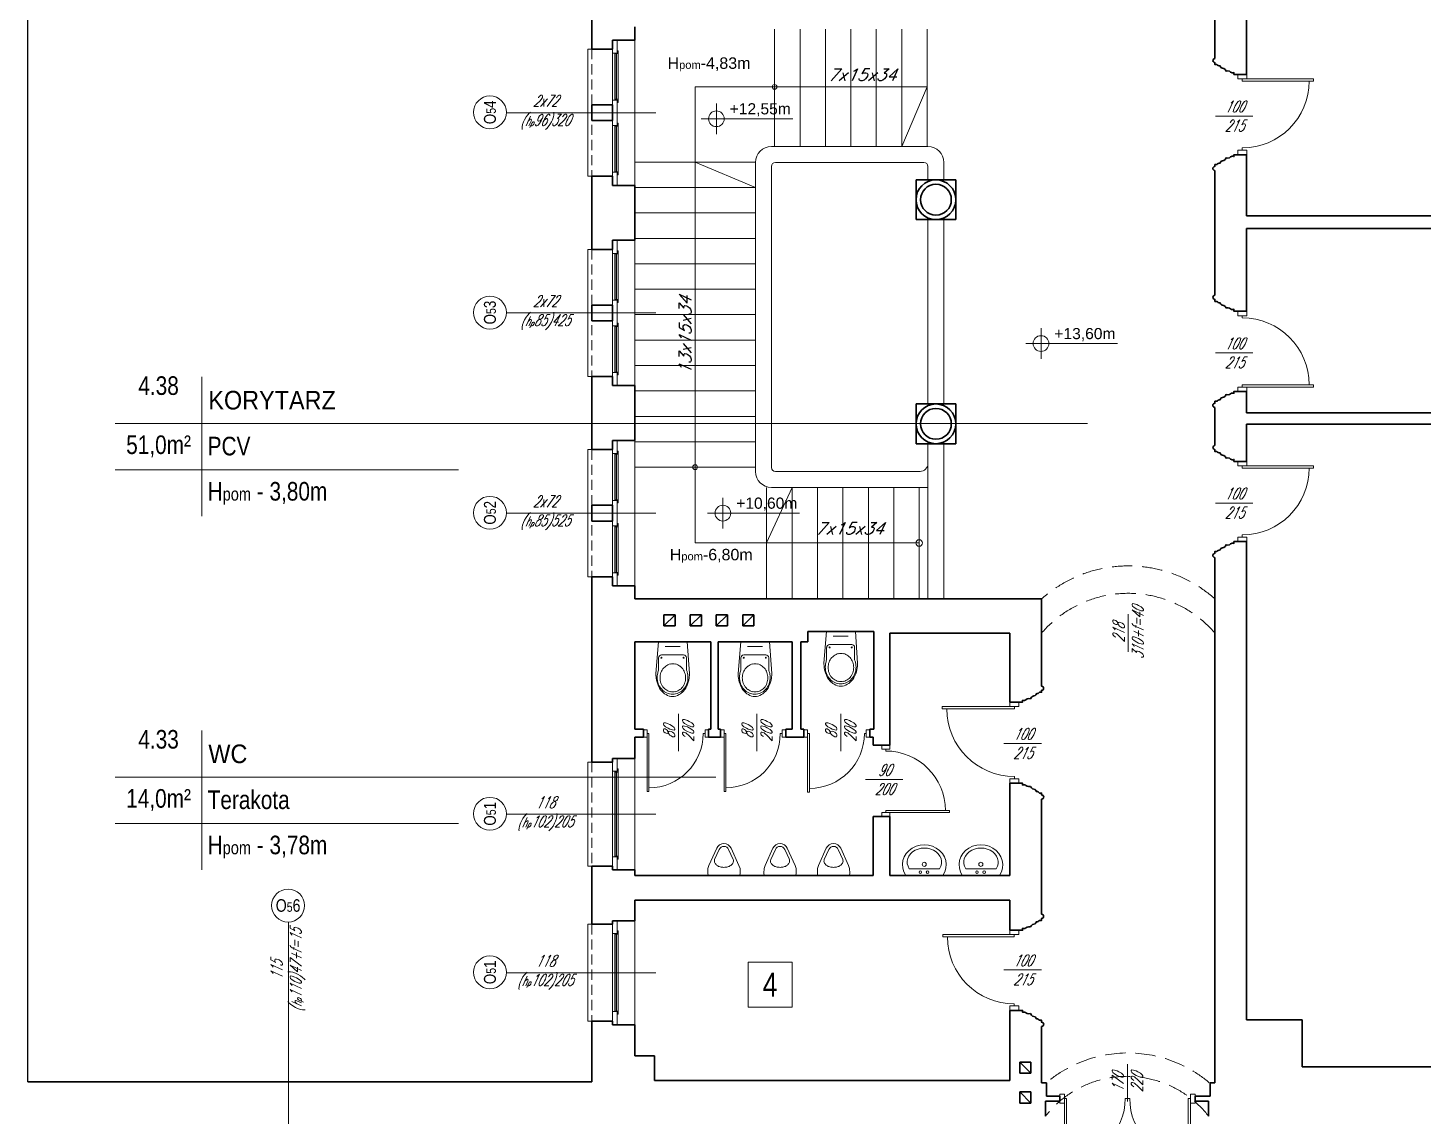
# Model space of a CAD drawing. Header units: millimetres. Extents: x -18485 to 40303, y -22087 to 35064.
# Drawn here: x 7669 to 9425, y -9871 to -8501 of the extents above; entities that cross this region are included whole.
import ezdxf
from ezdxf.enums import TextEntityAlignment as Align

# ---------------------------------------------------------------- set-up
doc = ezdxf.new("R2010")
doc.units = ezdxf.units.MM
doc.linetypes.add('DASHED', pattern=[19.05, 12.7, -6.35])
doc.layers.get('0').update_dxf_attribs({"lineweight": 25})
for name, color, linetype, lineweight in [('01_ściany', 2, 'Continuous', 25), ('03-01_okna', 5, 'Continuous', 15), ('03_drzwi', 1, 'Continuous', 0), ('04-1_widok', 251, 'Continuous', 5), ('04-2_nad', 251, 'DASHED', 5), ('05-03_opis', 10, 'Continuous', 5), ('07_wyposażenie', 253, 'Continuous', 5), ('31 piętro III - ściany', 2, 'Continuous', 35), ('inw03-02_schody', 6, 'Continuous', 5)]:
    doc.layers.add(name, color=color, linetype=linetype, lineweight=lineweight)
doc.styles.add('arial', font='arial.ttf')
doc.styles.add('ariel', font='arial.ttf', dxfattribs={"width": 0.8})
doc.styles.add('ariel_wym', font='simplex.shx', dxfattribs={"width": 0.65, "oblique": 25})

# ---------------------------------------------------------------- blocks, each defined once
blk = doc.blocks.new('ubi012_r')
for p, q in [((-2.3, 33.2), (0, 0)), ((0.9, 16.8), (0.9, 29.4)), ((33.1, 33.2), (30.3, 0)), ((30.2, 29.2), (30.2, 16.8)), ((30.3, 0), (0, 0)), ((27.1, 13.8), (3.9, 13.8)), ((15.4, 5.1), (7.5, 5.1)), ((15.4, 5.1), (23.3, 5.1))]:
    blk.add_line(p, q)
for centre in [(3.9, 16.8), (27.1, 16.8)]:
    blk.add_circle(centre, 0.506)
for centre, radius, start, end in [((27.5, 33.8), 29.8, 154.3733, 172.0149), ((18.1, 37.5), 18.8, 148.867, 169.8645), ((20.8, 37.1), 22.3, 133.1777, 154.6258), ((16.6, 38.4), 17, 126.5259, 148.9267), ((17.4, 38), 15.6, 148.867, 169.8645), ((16.1, 38.7), 14.2, 126.5259, 148.9267), ((16.2, 42), 15.5, 105.9445, 133.2542), ((15.6, 39.7), 15.4, 102.4946, 126.4967), ((15.3, 39.9), 12.8, 102.4946, 126.4967), ((15.4, 44.4), 13, 74.6148, 105.3852), ((15.5, 40.4), 14.7, 77.6333, 102.3667), ((15.2, 40.4), 12.2, 77.6333, 102.3667), ((15, 39.9), 12.8, 53.5033, 77.5054), ((15.3, 39.7), 15.4, 53.5033, 77.5054), ((14.6, 42), 15.5, 46.7458, 74.0555), ((14.2, 38.7), 14.2, 31.0733, 53.4741), ((14.3, 38.4), 17, 31.0733, 53.4741), ((10, 37.1), 22.3, 25.3742, 46.8223), ((13, 38), 15.6, 10.1355, 31.133), ((12.8, 37.5), 18.8, 10.1355, 31.133), ((3.2, 33.8), 29.8, 7.9851, 25.6267), ((30.8, 33.2), 33.1, 171.7845, 180.1077), ((18.8, 37.3), 19.5, 169.767, 190.233), ((15.6, 36.6), 16.2, 189.6364, 202.7205), ((-1.7, 29.4), 2.53, 0, 22.7205), ((18, 37.8), 16.2, 169.767, 190.233), ((17.4, 37.7), 15.6, 190.1355, 211.133), ((16.1, 37), 14.2, 211.0733, 233.4741), ((14.2, 37), 14.2, 306.5259, 328.9267), ((13, 37.7), 15.6, 328.867, 349.8645), ((12.4, 37.8), 16.2, 0, 10.233), ((12.4, 37.8), 16.2, 349.767, 0), ((32.7, 29.2), 2.53, 163.1585, 180), ((-13.9, 43.3), 46.1, 343.1585, 348.2524), ((12.1, 37.3), 19.5, 0, 10.233), ((12.1, 37.3), 19.5, 349.767, 0), ((-0.1, 33.2), 33.1, 0, 8.2155), ((3.9, 16.8), 3.03, 180, 270), ((15.3, 35.8), 12.8, 233.5033, 257.5054), ((15.2, 35.3), 12.2, 257.6333, 282.3667), ((15, 35.8), 12.8, 282.4946, 306.4967), ((27.1, 16.8), 3.03, 270, 0)]:
    blk.add_arc(centre, radius, start, end)
blk = doc.blocks.new('umywal04')
at = {"flags": 128}
for points in [[(0, 0), (-2.4, -4.4), (-3.7, -9.1), (-4.1, -13.9), (-3.5, -18.7), (-1.8, -23.4), (0.7, -27.6), (4.2, -31.3), (8.3, -34.4), (13, -36.6), (18.1, -38), (23.4, -38.5), (28.7, -38), (33.8, -36.6), (38.5, -34.4), (42.6, -31.3), (46.1, -27.6), (48.6, -23.4), (50.3, -18.7), (50.9, -13.9), (50.5, -9.1), (49.2, -4.4), (46.8, 0)], [(4.3, -8.4), (2.7, -11.4), (1.8, -14.6), (1.7, -17.9), (2.3, -21.2), (3.7, -24.3), (5.8, -27.2), (8.5, -29.6), (11.7, -31.6), (15.3, -33.1), (19.3, -34.1), (23.3, -34.4), (27.4, -34.1), (31.3, -33.1), (34.9, -31.6), (38.1, -29.6), (40.8, -27.2), (42.9, -24.3), (44.3, -21.2), (44.9, -17.9), (44.8, -14.6), (43.9, -11.4), (42.3, -8.4)]]:
    blk.add_lwpolyline(points, dxfattribs=at)
for points in [[(0, 0), (46.8, 0)], [(4.3, -8.4), (42.3, -8.4)]]:
    blk.add_lwpolyline(points)
for centre, radius in [((19.3, -4), 1.56), ((23.5, -13.9), 2.54), ((28.3, -4), 1.56)]:
    blk.add_circle(centre, radius)
blk = doc.blocks.new('*U1449')
blk.add_line((0, 0.375), (0, 0.4))
at = {"ltscale": 0.8}
blk.add_lwpolyline([(-0.05, 0.4), (-0.05, 0.45), (0.05, 0.45), (0.05, 0.4)], close=True, dxfattribs=at)
blk.add_lwpolyline([(0, -0.4), (0, -0.375), (-0.8, -0.375), (-0.8, -0.4), (-0.05, -0.4), (0.05, -0.4), (0.05, -0.45), (-0.05, -0.45), (-0.05, -0.4)])
blk.add_arc((0, -0.375), 0.75, 90, 180)
blk = doc.blocks.new('*U1451')
for p, q in [((0, -0.025), (0, 0.025)), ((0, -0.675), (0, -0.7))]:
    blk.add_line(p, q)
for points in [[(0, 0.7), (0, 0.675), (0.7, 0.675), (0.7, 0.7), (0.05, 0.7), (-0.05, 0.7), (-0.05, 0.75), (0.05, 0.75), (0.05, 0.7)], [(0, -0.7), (0, -0.675), (0.7, -0.675), (0.7, -0.7), (0.05, -0.7), (-0.05, -0.7), (-0.05, -0.75), (0.05, -0.75), (0.05, -0.7)]]:
    blk.add_lwpolyline(points)
for centre, start, end in [((0, 0.675), 270, 0), ((0, -0.675), 0, 90)]:
    blk.add_arc(centre, 0.65, start, end)
blk = doc.blocks.new('kota rzutowa')
at = {"ltscale": 0.5}
for p, q in [((0, -20.6), (0, 20.6)), ((-20.6, 0), (102.8, 0))]:
    blk.add_line(p, q, dxfattribs=at)
blk.add_circle((0, 0), 10.6, dxfattribs=at)
at = {"ltscale": 0.5, "style": 'arial'}
blk.add_attdef('POZ._POSADKI_WYKOŃCZONWJ', text='', height=15, dxfattribs=at).set_placement((17.9, 1.4), align=Align.BOTTOM_LEFT)
blk.add_attdef('POZ._POSADZKI_KONSTRUKCJA', text='', height=15, dxfattribs=at).set_placement((17, -5), align=Align.TOP_LEFT)

msp = doc.modelspace()

# ---------------------------------------------------------------- linework, layer by layer
at = {"layer": '01_ściany'}
for p, q in [((7669.1, -8794.8), (7669.1, -7909.7)), ((7669.1, -9827.7), (7669.1, -8794.8))]:
    msp.add_line(p, q, dxfattribs=at)
at = {"layer": '03-01_okna', "linetype": 'Continuous', "lineweight": 0}
for p, q in [((8378.6, -8527.9), (8373.6, -8527.9)), ((8373.6, -8527.9), (8373.6, -8687.9)), ((8404.6, -8532.9), (8404.6, -8591.9)), ((8407.6, -8591.9), (8407.6, -8532.9)), ((8411.6, -8533.4), (8407.6, -8533.4)), ((8409.1, -8590.9), (8409.1, -8533.4)), ((8409.6, -8590.9), (8409.6, -8533.4)), ((8411.6, -8590.9), (8407.6, -8590.9)), ((8404.6, -8682.9), (8404.6, -8623.9)), ((8407.6, -8623.9), (8407.6, -8682.9)), ((8411.6, -8624.9), (8407.6, -8624.9)), ((8409.1, -8624.9), (8409.1, -8682.4)), ((8409.6, -8624.9), (8409.6, -8682.4)), ((8378.6, -8687.9), (8373.6, -8687.9)), ((8411.6, -8682.4), (8407.6, -8682.4)), ((8378.6, -8779.9), (8373.6, -8779.9)), ((8373.6, -8779.9), (8373.6, -8939.9)), ((8404.6, -8784.9), (8404.6, -8843.9)), ((8407.6, -8843.9), (8407.6, -8784.9)), ((8411.6, -8785.4), (8407.6, -8785.4)), ((8409.1, -8842.9), (8409.1, -8785.4)), ((8409.6, -8842.9), (8409.6, -8785.4)), ((8411.6, -8842.9), (8407.6, -8842.9)), ((8404.6, -8934.9), (8404.6, -8875.9)), ((8407.6, -8875.9), (8407.6, -8934.9)), ((8411.6, -8876.9), (8407.6, -8876.9)), ((8409.1, -8876.9), (8409.1, -8934.4)), ((8409.6, -8876.9), (8409.6, -8934.4)), ((8411.6, -8934.4), (8407.6, -8934.4)), ((8378.6, -8939.9), (8373.6, -8939.9)), ((8378.6, -9031.9), (8373.6, -9031.9)), ((8373.6, -9031.9), (8373.6, -9191.9)), ((8404.6, -9036.9), (8404.6, -9095.9)), ((8407.6, -9095.9), (8407.6, -9036.9)), ((8411.6, -9037.4), (8407.6, -9037.4)), ((8409.1, -9094.9), (8409.1, -9037.4)), ((8409.6, -9094.9), (8409.6, -9037.4)), ((8411.6, -9094.9), (8407.6, -9094.9)), ((8404.6, -9186.9), (8404.6, -9127.9)), ((8407.6, -9127.9), (8407.6, -9186.9)), ((8411.6, -9128.9), (8407.6, -9128.9)), ((8409.1, -9128.9), (8409.1, -9186.4)), ((8409.6, -9128.9), (8409.6, -9186.4)), ((8378.6, -9191.9), (8373.6, -9191.9)), ((8411.6, -9186.4), (8407.6, -9186.4)), ((8378.6, -9425.2), (8373.6, -9425.2)), ((8373.6, -9425.2), (8373.6, -9556.2)), ((8404.6, -9544.2), (8404.6, -9436.7)), ((8407.6, -9436.7), (8407.6, -9544.2)), ((8411.6, -9437.7), (8407.6, -9437.7)), ((8409.1, -9437.7), (8409.1, -9543.7)), ((8409.6, -9437.7), (8409.6, -9543.7)), ((8411.6, -9543.7), (8407.6, -9543.7)), ((8378.6, -9556.2), (8373.6, -9556.2)), ((8378.6, -9629.2), (8373.6, -9629.2)), ((8373.6, -9629.2), (8373.6, -9751.2)), ((8404.6, -9739.2), (8404.6, -9640.7)), ((8407.6, -9640.7), (8407.6, -9739.2)), ((8411.6, -9641.7), (8407.6, -9641.7)), ((8409.1, -9641.7), (8409.1, -9738.7)), ((8409.6, -9641.7), (8409.6, -9738.7)), ((8411.6, -9738.7), (8407.6, -9738.7)), ((8378.6, -9751.2), (8373.6, -9751.2))]:
    msp.add_line(p, q, dxfattribs=at)
at = {"layer": '03-01_okna', "linetype": 'DASHED'}
for p, q in [((8378.6, -8527.9), (8378.6, -8687.9)), ((8378.6, -8779.9), (8378.6, -8939.9)), ((8378.6, -9031.9), (8378.6, -9191.9)), ((8378.6, -9425.2), (8378.6, -9556.2)), ((8378.6, -9629.2), (8378.6, -9751.2))]:
    msp.add_line(p, q, dxfattribs=at)
at = {"layer": '03-01_okna', "linetype": 'Continuous', "lineweight": 0}
for points in [[(8410.6, -8516.4), (8410.6, -8532.9), (8404.6, -8532.9), (8404.6, -8516.4)], [(8410.6, -8591.9), (8410.6, -8607.9), (8404.6, -8607.9), (8404.6, -8591.9)], [(8410.6, -8623.9), (8410.6, -8607.9), (8404.6, -8607.9), (8404.6, -8623.9)], [(8410.6, -8699.4), (8410.6, -8682.9), (8404.6, -8682.9), (8404.6, -8699.4)], [(8410.6, -8768.4), (8410.6, -8784.9), (8404.6, -8784.9), (8404.6, -8768.4)], [(8410.6, -8843.9), (8410.6, -8859.9), (8404.6, -8859.9), (8404.6, -8843.9)], [(8410.6, -8875.9), (8410.6, -8859.9), (8404.6, -8859.9), (8404.6, -8875.9)], [(8410.6, -8951.4), (8410.6, -8934.9), (8404.6, -8934.9), (8404.6, -8951.4)], [(8410.6, -9020.4), (8410.6, -9036.9), (8404.6, -9036.9), (8404.6, -9020.4)], [(8410.6, -9095.9), (8410.6, -9111.9), (8404.6, -9111.9), (8404.6, -9095.9)], [(8410.6, -9127.9), (8410.6, -9111.9), (8404.6, -9111.9), (8404.6, -9127.9)], [(8410.6, -9203.4), (8410.6, -9186.9), (8404.6, -9186.9), (8404.6, -9203.4)], [(8410.6, -9436.7), (8410.6, -9420.7), (8404.6, -9420.7), (8404.6, -9436.7)], [(8410.6, -9560.7), (8410.6, -9544.2), (8404.6, -9544.2), (8404.6, -9560.7)], [(8410.6, -9640.7), (8410.6, -9624.7), (8404.6, -9624.7), (8404.6, -9640.7)], [(8410.6, -9755.7), (8410.6, -9739.2), (8404.6, -9739.2), (8404.6, -9755.7)]]:
    msp.add_lwpolyline(points, close=True, dxfattribs=at)
for points in [[(8410.6, -8594.9), (8411.6, -8594.9), (8411.6, -8529.9), (8410.6, -8529.9)], [(8410.6, -8620.9), (8411.6, -8620.9), (8411.6, -8685.9), (8410.6, -8685.9)], [(8410.6, -8846.9), (8411.6, -8846.9), (8411.6, -8781.9), (8410.6, -8781.9)], [(8410.6, -8872.9), (8411.6, -8872.9), (8411.6, -8937.9), (8410.6, -8937.9)], [(8410.6, -9098.9), (8411.6, -9098.9), (8411.6, -9033.9), (8410.6, -9033.9)], [(8410.6, -9124.9), (8411.6, -9124.9), (8411.6, -9189.9), (8410.6, -9189.9)], [(8410.6, -9433.7), (8411.6, -9433.7), (8411.6, -9547.2), (8410.6, -9547.2)], [(8410.6, -9637.7), (8411.6, -9637.7), (8411.6, -9742.2), (8410.6, -9742.2)]]:
    msp.add_lwpolyline(points, dxfattribs=at)
at = {"layer": '04-1_widok'}
for p, q in [((8432.6, -8699.4), (8432.6, -8516.4)), ((8801.6, -8650.4), (8604.6, -8650.4)), ((8584.6, -8670.4), (8584.6, -8702)), ((8796.6, -8670.4), (8609.6, -8670.4)), ((8821.6, -8692.4), (8821.6, -8670.4)), ((8604.6, -8693.6), (8604.6, -8675.4)), ((8801.6, -8692.4), (8801.6, -8675.4)), ((8584.6, -8702), (8584.6, -8839.4)), ((8604.6, -8693.6), (8604.6, -8839.4)), ((8801.6, -8742.4), (8801.6, -8974.4)), ((8821.6, -8742.4), (8821.6, -8974.4)), ((8432.6, -8951.4), (8432.6, -8768.4)), ((8584.6, -9059.4), (8584.6, -8839.4)), ((8604.6, -9054.4), (8604.6, -8839.4)), ((8432.6, -9203.4), (8432.6, -9020.4)), ((8801.6, -9024.4), (8801.6, -9219.7)), ((8821.6, -9024.4), (8821.6, -9219.7)), ((8791.6, -9059.4), (8609.6, -9059.4)), ((8801.6, -9079.4), (8604.6, -9079.4)), ((8432.6, -9560.7), (8432.6, -9420.7)), ((8432.6, -9755.7), (8432.6, -9624.7))]:
    msp.add_line(p, q, dxfattribs=at)
for centre, radius, start, end in [((8604.6, -8670.4), 20, 90, 180), ((8801.6, -8670.4), 20, 0, 90), ((8609.6, -8675.4), 5, 90, 180), ((8796.6, -8675.4), 5, 0, 90), ((8609.6, -9054.4), 5, 180, 270), ((8791.6, -9049.4), 10, 270, 0), ((8604.6, -9059.4), 20, 180, 270)]:
    msp.add_arc(centre, radius, start, end, dxfattribs=at)
at = {"layer": '04-2_nad', "ltscale": 2}
for centre, radius, start, end in [((9053.6, -9342), 163.8, 48.2961, 131.7039), ((9053.6, -9356.5), 143.8, 40.7167, 139.2833), ((9053.1, -9950.2), 159, 49.8647, 130.1353), ((9052.1, -9950.6), 130, 37.941, 142.059)]:
    msp.add_arc(centre, radius, start, end, dxfattribs=at)
at = {"layer": '05-03_opis', "lineweight": 0}
for p, q in [((8459.2, -8607.9), (8271.2, -8607.9)), ((9210.5, -8612.2), (9163.3, -8612.2)), ((8459.2, -8859.9), (8271.2, -8859.9)), ((9210.5, -8910.2), (9163.3, -8910.2)), ((9210.5, -9099.2), (9163.3, -9099.2)), ((8459.2, -9111.9), (8271.2, -9111.9)), ((9053.6, -9239.1), (9053.6, -9286.3)), ((8487.9, -9364.2), (8487.9, -9411.4)), ((8586.4, -9364.2), (8586.4, -9411.4)), ((8691.9, -9364.2), (8691.9, -9411.4)), ((8944.4, -9401.7), (8897.2, -9401.7)), ((8770.1, -9447.1), (8722.9, -9447.1)), ((8459.2, -9490.7), (8271.2, -9490.7)), ((7997, -10019.9), (7997, -9626.3)), ((8459.2, -9690.2), (8271.2, -9690.2)), ((8944.4, -9686.7), (8897.2, -9686.7)), ((9052.6, -9805.1), (9052.6, -9852.3))]:
    msp.add_line(p, q, dxfattribs=at)
at = {"layer": '05-03_opis'}
for p, q in [((7888, -9115.7), (7888, -8940.1)), ((7779.1, -8999), (9002.5, -8999)), ((7779.1, -9057.3), (8210.8, -9057.3)), ((7888, -9560.8), (7888, -9385.2)), ((7779.1, -9444.1), (8534.7, -9444.1)), ((7779.1, -9502.5), (8210.8, -9502.5))]:
    msp.add_line(p, q, dxfattribs=at)
msp.add_lwpolyline([(8575.2, -9677), (8630.6, -9677), (8630.6, -9733.4), (8575.2, -9733.4)], close=True, dxfattribs=at)
at = {"layer": '05-03_opis', "lineweight": 0}
for centre in [(8250.5, -8607.4), (8250.5, -8859.4), (8250.5, -9111.4), (8250.5, -9490.2), (7996.5, -9605.7), (8250.5, -9689.7)]:
    msp.add_circle(centre, 20.7, dxfattribs=at)
at = {"layer": '07_wyposażenie'}
for p, q in [((8526, -9555.3), (8535.8, -9533.5)), ((8533.2, -9547.9), (8539, -9535)), ((8550.8, -9535), (8556.6, -9547.9)), ((8554, -9533.5), (8563.8, -9555.3)), ((8596.6, -9555.3), (8606.4, -9533.5)), ((8603.8, -9547.9), (8609.6, -9535)), ((8621.4, -9535), (8627.2, -9547.9)), ((8624.6, -9533.5), (8634.4, -9555.3)), ((8663.8, -9555.3), (8673.6, -9533.5)), ((8671, -9547.9), (8676.9, -9535)), ((8688.6, -9535), (8694.5, -9547.9)), ((8691.9, -9533.5), (8701.7, -9555.3)), ((8524.5, -9564.9), (8524.7, -9559.1)), ((8524.9, -9567.7), (8524.5, -9564.9)), ((8524.7, -9559.1), (8526, -9555.3)), ((8563.8, -9555.3), (8565.1, -9559.1)), ((8565.3, -9564.9), (8564.9, -9567.7)), ((8565.1, -9559.1), (8565.3, -9564.9)), ((8595.1, -9564.9), (8595.3, -9559.1)), ((8595.5, -9567.7), (8595.1, -9564.9)), ((8595.3, -9559.1), (8596.6, -9555.3)), ((8634.4, -9555.3), (8635.7, -9559.1)), ((8635.9, -9564.9), (8635.5, -9567.7)), ((8635.7, -9559.1), (8635.9, -9564.9)), ((8662.4, -9564.9), (8662.5, -9559.1)), ((8662.8, -9567.7), (8662.4, -9564.9)), ((8662.5, -9559.1), (8663.8, -9555.3)), ((8701.7, -9555.3), (8703, -9559.1)), ((8703.1, -9564.9), (8702.8, -9567.7)), ((8703, -9559.1), (8703.1, -9564.9)), ((8544.9, -9567.7), (8524.9, -9567.7)), ((8564.9, -9567.7), (8544.9, -9567.7)), ((8615.5, -9567.7), (8595.5, -9567.7)), ((8635.5, -9567.7), (8615.5, -9567.7)), ((8682.8, -9567.7), (8662.8, -9567.7)), ((8702.8, -9567.7), (8682.8, -9567.7))]:
    msp.add_line(p, q, dxfattribs=at)
for centre, radius, start, end in [((8544.9, -9537.7), 10, 90, 155.7048), ((8544.9, -9537.7), 6.45, 90, 155.7048), ((8544.9, -9537.7), 10, 24.2952, 90), ((8544.9, -9537.7), 6.45, 24.2952, 90), ((8615.5, -9537.7), 10, 90, 155.7048), ((8615.5, -9537.7), 6.45, 90, 155.7048), ((8615.5, -9537.7), 10, 24.2952, 90), ((8615.5, -9537.7), 6.45, 24.2952, 90), ((8682.8, -9537.7), 10, 90, 155.7048), ((8682.8, -9537.7), 6.45, 90, 155.7048), ((8682.8, -9537.7), 10, 24.2952, 90), ((8682.8, -9537.7), 6.45, 24.2952, 90), ((8538.3, -9549.7), 5.45, 161.6064, 180), ((8538.3, -9549.7), 5.45, 180, 211.8535), ((8551.4, -9549.7), 5.45, 328.1465, 0), ((8551.4, -9549.7), 5.45, 0, 23.6096), ((8608.9, -9549.7), 5.45, 161.6064, 180), ((8608.9, -9549.7), 5.45, 180, 211.8535), ((8622, -9549.7), 5.45, 328.1465, 0), ((8622, -9549.7), 5.45, 0, 23.6096), ((8676.2, -9549.7), 5.45, 161.6064, 180), ((8676.2, -9549.7), 5.45, 180, 211.8535), ((8689.3, -9549.7), 5.45, 328.1465, 0), ((8689.3, -9549.7), 5.45, 0, 23.6096), ((8541.5, -9547.7), 9.14, 211.8535, 236.3099), ((8543.5, -9544.6), 12.9, 236.3099, 254.5629), ((8544.9, -9539.7), 17.9, 254.5629, 270), ((8544.9, -9539.7), 17.9, 270, 285.4371), ((8546.2, -9544.6), 12.9, 285.4371, 303.6901), ((8548.3, -9547.7), 9.14, 303.6901, 328.1465), ((8612.1, -9547.7), 9.14, 211.8535, 236.3099), ((8614.1, -9544.6), 12.9, 236.3099, 254.5629), ((8615.5, -9539.7), 17.9, 254.5629, 270), ((8615.5, -9539.7), 17.9, 270, 285.4371), ((8616.8, -9544.6), 12.9, 285.4371, 303.6901), ((8618.9, -9547.7), 9.14, 303.6901, 328.1465), ((8679.3, -9547.7), 9.14, 211.8535, 236.3099), ((8681.4, -9544.6), 12.9, 236.3099, 254.5629), ((8682.8, -9539.7), 17.9, 254.5629, 270), ((8682.8, -9539.7), 17.9, 270, 285.4371), ((8684.1, -9544.6), 12.9, 285.4371, 303.6901), ((8686.2, -9547.7), 9.14, 303.6901, 328.1465)]:
    msp.add_arc(centre, radius, start, end, dxfattribs=at)
at = {"layer": '31 piętro III - ściany'}
for p, q in [((8378.6, -8294.2), (8378.6, -8527.9)), ((9162.6, -8539.7), (9162.6, -8389.7)), ((9202.6, -8559.7), (9202.6, -8488.7)), ((8432.6, -8516.4), (8432.6, -8499.7)), ((8404.6, -8527.9), (8378.6, -8527.9)), ((8404.6, -8516.4), (8404.6, -8527.9)), ((8432.6, -8516.4), (8404.6, -8516.4)), ((8404.6, -8597.9), (8378.6, -8597.9)), ((8378.6, -8597.9), (8378.6, -8617.9)), ((8404.6, -8597.9), (8404.6, -8617.9)), ((8404.6, -8617.9), (8378.6, -8617.9)), ((9202.6, -8660.7), (9202.6, -8737.7)), ((8404.6, -8687.9), (8378.6, -8687.9)), ((8378.6, -8687.9), (8378.6, -8779.9)), ((8404.6, -8699.4), (8404.6, -8687.9)), ((9162.6, -8837.7), (9162.6, -8680.7)), ((8404.6, -8699.4), (8432.6, -8699.4)), ((8432.6, -8699.4), (8432.6, -8768.4)), ((8836.6, -8692.4), (8786.6, -8692.4)), ((8786.6, -8742.4), (8786.6, -8692.4)), ((8836.6, -8742.4), (8836.6, -8692.4)), ((9202.6, -8737.7), (9722.6, -8737.7)), ((8836.6, -8742.4), (8786.6, -8742.4)), ((9202.6, -8857.7), (9202.6, -8753.7)), ((9202.6, -8753.7), (9722.6, -8753.7)), ((8404.6, -8768.4), (8404.6, -8779.9)), ((8404.6, -8768.4), (8432.6, -8768.4)), ((8404.6, -8779.9), (8378.6, -8779.9)), ((8404.6, -8849.9), (8378.6, -8849.9)), ((8378.6, -8849.9), (8378.6, -8869.9)), ((8404.6, -8849.9), (8404.6, -8869.9)), ((8404.6, -8869.9), (8378.6, -8869.9)), ((8378.6, -9031.9), (8378.6, -8939.9)), ((8404.6, -8939.9), (8378.6, -8939.9)), ((8404.6, -8951.4), (8404.6, -8939.9)), ((8404.6, -8951.4), (8432.6, -8951.4)), ((8432.6, -9020.4), (8432.6, -8951.4)), ((9202.6, -8958.7), (9202.6, -8985.7)), ((8836.6, -8974.4), (8786.6, -8974.4)), ((8786.6, -9024.4), (8786.6, -8974.4)), ((8836.6, -9024.4), (8836.6, -8974.4)), ((9162.6, -9026.7), (9162.6, -8978.7)), ((9202.6, -8985.7), (9722.6, -8985.7)), ((9202.6, -9046.7), (9202.6, -8999.7)), ((9202.6, -8999.7), (9497.6, -8999.7)), ((8404.6, -9020.4), (8404.6, -9031.9)), ((8404.6, -9020.4), (8432.6, -9020.4)), ((8404.6, -9031.9), (8378.6, -9031.9)), ((8836.6, -9024.4), (8786.6, -9024.4)), ((8404.6, -9101.9), (8378.6, -9101.9)), ((8378.6, -9101.9), (8378.6, -9121.9)), ((8404.6, -9101.9), (8404.6, -9121.9)), ((8404.6, -9121.9), (8378.6, -9121.9)), ((9202.6, -9147.7), (9202.6, -9749.7)), ((9162.6, -9828.7), (9162.6, -9167.7)), ((8378.6, -9425.2), (8378.6, -9191.9)), ((8404.6, -9191.9), (8378.6, -9191.9)), ((8404.6, -9203.4), (8404.6, -9191.9)), ((8404.6, -9203.4), (8432.6, -9203.4)), ((8432.6, -9203.4), (8432.6, -9219.7)), ((8944.6, -9219.7), (8432.6, -9219.7)), ((8944.6, -9329.7), (8944.6, -9219.7)), ((8469.4, -9239.7), (8483.4, -9239.7)), ((8469.4, -9253.7), (8469.4, -9239.7)), ((8483.4, -9239.7), (8469.4, -9253.7)), ((8483.4, -9239.7), (8483.4, -9253.7)), ((8502.6, -9239.7), (8516.6, -9239.7)), ((8502.6, -9253.7), (8502.6, -9239.7)), ((8516.6, -9239.7), (8502.6, -9253.7)), ((8516.6, -9239.7), (8516.6, -9253.7)), ((8535.2, -9239.7), (8549.2, -9239.7)), ((8535.2, -9253.7), (8535.2, -9239.7)), ((8549.2, -9239.7), (8535.2, -9253.7)), ((8549.2, -9239.7), (8549.2, -9253.7)), ((8568.6, -9239.7), (8582.6, -9239.7)), ((8568.6, -9253.7), (8568.6, -9239.7)), ((8582.6, -9239.7), (8568.6, -9253.7)), ((8582.6, -9239.7), (8582.6, -9253.7)), ((8483.4, -9253.7), (8469.4, -9253.7)), ((8516.6, -9253.7), (8502.6, -9253.7)), ((8549.2, -9253.7), (8535.2, -9253.7)), ((8582.6, -9253.7), (8568.6, -9253.7)), ((8733.6, -9260.7), (8650.6, -9260.7)), ((8650.6, -9260.7), (8650.6, -9273.7)), ((8733.6, -9383.7), (8733.6, -9260.7)), ((8904.6, -9262.7), (8753.6, -9262.7)), ((8753.6, -9262.7), (8753.6, -9403.7)), ((8904.6, -9349.7), (8904.6, -9262.7)), ((8528.6, -9273.7), (8432.6, -9273.7)), ((8432.6, -9273.7), (8432.6, -9383.7)), ((8528.6, -9383.7), (8528.6, -9273.7)), ((8630.6, -9273.7), (8537.6, -9273.7)), ((8537.6, -9273.7), (8537.6, -9383.7)), ((8630.6, -9383.7), (8630.6, -9273.7)), ((8650.6, -9273.7), (8641.6, -9273.7)), ((8641.6, -9273.7), (8641.6, -9383.7)), ((8432.6, -9383.7), (8443.6, -9383.7)), ((8443.6, -9383.7), (8443.6, -9393.7)), ((8525.6, -9393.7), (8525.6, -9383.7)), ((8525.6, -9383.7), (8528.6, -9383.7)), ((8537.6, -9383.7), (8540.6, -9383.7)), ((8540.6, -9383.7), (8540.6, -9393.7)), ((8622.6, -9393.7), (8622.6, -9383.7)), ((8622.6, -9383.7), (8630.6, -9383.7)), ((8641.6, -9383.7), (8645.6, -9383.7)), ((8645.6, -9383.7), (8645.6, -9393.7)), ((8728.6, -9393.7), (8728.6, -9383.7)), ((8728.6, -9383.7), (8733.6, -9383.7)), ((8443.6, -9393.7), (8432.6, -9393.7)), ((8432.6, -9420.7), (8432.6, -9393.7)), ((8540.6, -9393.7), (8525.6, -9393.7)), ((8645.6, -9393.7), (8622.6, -9393.7)), ((8732.6, -9393.7), (8728.6, -9393.7)), ((8732.6, -9403.7), (8732.6, -9393.7)), ((8753.6, -9403.7), (8732.6, -9403.7)), ((8404.6, -9425.2), (8378.6, -9425.2)), ((8432.6, -9420.7), (8404.6, -9420.7)), ((8404.6, -9420.7), (8404.6, -9425.2)), ((8904.6, -9451.7), (8904.6, -9567.7)), ((8944.6, -9616.7), (8944.6, -9471.7)), ((8753.6, -9493.7), (8732.6, -9493.7)), ((8732.6, -9493.7), (8732.6, -9567.7)), ((8753.6, -9493.7), (8753.6, -9567.7)), ((8404.6, -9556.2), (8378.6, -9556.2)), ((8378.6, -9556.2), (8378.6, -9629.2)), ((8404.6, -9556.2), (8404.6, -9560.7)), ((8432.6, -9560.7), (8404.6, -9560.7)), ((8432.6, -9567.7), (8432.6, -9560.7)), ((8432.6, -9567.7), (8432.6, -9560.7)), ((8732.6, -9567.7), (8432.6, -9567.7)), ((8753.6, -9567.7), (8904.6, -9567.7)), ((8432.6, -9598.7), (8432.6, -9624.7)), ((8904.6, -9598.7), (8432.6, -9598.7)), ((8904.6, -9636.7), (8904.6, -9598.7)), ((8404.6, -9629.2), (8378.6, -9629.2)), ((8432.6, -9624.7), (8404.6, -9624.7)), ((8404.6, -9624.7), (8404.6, -9629.2)), ((8904.6, -9737.7), (8904.6, -9825.7)), ((8378.6, -9751.2), (8378.6, -9827.7)), ((8404.6, -9751.2), (8378.6, -9751.2)), ((8404.6, -9751.2), (8404.6, -9755.7)), ((8432.6, -9755.7), (8404.6, -9755.7)), ((8432.6, -9755.7), (8432.6, -9794.7)), ((8432.6, -9794.7), (8432.6, -9755.7)), ((8944.6, -9828.7), (8944.6, -9757.7)), ((9202.6, -9749.7), (9272.6, -9749.7)), ((9272.6, -9749.7), (9272.6, -9808.7)), ((8457.6, -9794.7), (8432.6, -9794.7)), ((8457.6, -9825.7), (8457.6, -9794.7)), ((8917, -9816.8), (8917, -9802.8)), ((8917, -9802.8), (8931, -9802.8)), ((8917, -9802.8), (8931, -9816.8)), ((8931, -9802.8), (8931, -9816.8)), ((9272.6, -9808.7), (9722.6, -9808.7)), ((8378.6, -9827.7), (7669.1, -9827.7)), ((8904.6, -9825.7), (8457.6, -9825.7)), ((8904.6, -9825.7), (8457.6, -9825.7)), ((8931, -9816.8), (8917, -9816.8)), ((8950.6, -9828.7), (8944.6, -9828.7)), ((8950.6, -9845.7), (8950.6, -9828.7)), ((9156.6, -9845.7), (9156.6, -9828.7)), ((9156.6, -9828.7), (9162.6, -9828.7)), ((8917, -9854.3), (8917, -9840.3)), ((8917, -9840.3), (8931, -9840.3)), ((8917, -9840.3), (8931, -9854.3)), ((8931, -9840.3), (8931, -9854.3)), ((8967.6, -9845.7), (8950.6, -9845.7)), ((8967.6, -9851.7), (8967.6, -9845.7)), ((9137.6, -9851.7), (9137.6, -9845.7)), ((9137.6, -9845.7), (9154.6, -9845.7)), ((9139.6, -9845.7), (9156.6, -9845.7)), ((8931, -9854.3), (8917, -9854.3)), ((8949.6, -9870.7), (8949.6, -9851.7)), ((8949.6, -9851.7), (8967.6, -9851.7)), ((9154.6, -9851.7), (9137.6, -9851.7)), ((9154.6, -9870.7), (9154.6, -9851.7))]:
    msp.add_line(p, q, dxfattribs=at)
for points in [[(9202.6, -8559.7), (9186.5, -8559.7), (9186.5, -8557.3), (9185.1, -8557.6), (9184.2, -8557.6), (9183.5, -8557.4), (9182.3, -8556.7), (9180.8, -8555.7), (9179, -8555.3), (9176.7, -8555.6), (9175.4, -8553.6), (9174, -8552.4), (9172.2, -8551.9), (9170.9, -8551.5), (9170.2, -8551), (9169.7, -8550.3), (9169.1, -8549.1, -0.223712), (9165.2, -8547.3), (9162.6, -8547.3), (9162.6, -8544.8, -1), (9162.6, -8539.7)], [(9202.6, -8660.7), (9186.5, -8660.7), (9186.5, -8663), (9185.1, -8662.7), (9184.2, -8662.7), (9183.5, -8662.9), (9182.3, -8663.6), (9180.8, -8664.6), (9179, -8665), (9176.7, -8664.7), (9175.4, -8666.7), (9174, -8667.9), (9172.2, -8668.4), (9170.9, -8668.8), (9170.2, -8669.3), (9169.7, -8670), (9169.1, -8671.2, 0.223712), (9165.2, -8673.1), (9162.6, -8673.1), (9162.6, -8675.5, 1), (9162.6, -8680.7)], [(9202.6, -8857.7), (9186.5, -8857.7), (9186.5, -8855.3), (9185.1, -8855.6), (9184.2, -8855.6), (9183.5, -8855.4), (9182.3, -8854.7), (9180.8, -8853.7), (9179, -8853.3), (9176.7, -8853.6), (9175.4, -8851.6), (9174, -8850.4), (9172.2, -8849.9), (9170.9, -8849.5), (9170.2, -8849), (9169.7, -8848.3), (9169.1, -8847.1, -0.223712), (9165.2, -8845.3), (9162.6, -8845.3), (9162.6, -8842.8, -1), (9162.6, -8837.7)], [(9202.6, -8958.7), (9186.5, -8958.7), (9186.5, -8961), (9185.1, -8960.7), (9184.2, -8960.7), (9183.5, -8960.9), (9182.3, -8961.6), (9180.8, -8962.6), (9179, -8963), (9176.7, -8962.7), (9175.4, -8964.7), (9174, -8965.9), (9172.2, -8966.4), (9170.9, -8966.8), (9170.2, -8967.3), (9169.7, -8968), (9169.1, -8969.2, 0.223712), (9165.2, -8971.1), (9162.6, -8971.1), (9162.6, -8973.5, 1), (9162.6, -8978.7)], [(9202.6, -9046.7), (9186.5, -9046.7), (9186.5, -9044.3), (9185.1, -9044.6), (9184.2, -9044.6), (9183.5, -9044.4), (9182.3, -9043.7), (9180.8, -9042.7), (9179, -9042.3), (9176.7, -9042.6), (9175.4, -9040.6), (9174, -9039.4), (9172.2, -9038.9), (9170.9, -9038.5), (9170.2, -9038), (9169.7, -9037.3), (9169.1, -9036.1, -0.223712), (9165.2, -9034.3), (9162.6, -9034.3), (9162.6, -9031.8, -1), (9162.6, -9026.7)], [(9202.6, -9147.7), (9186.5, -9147.7), (9186.5, -9150), (9185.1, -9149.7), (9184.2, -9149.7), (9183.5, -9149.9), (9182.3, -9150.6), (9180.8, -9151.6), (9179, -9152), (9176.7, -9151.7), (9175.4, -9153.7), (9174, -9154.9), (9172.2, -9155.4), (9170.9, -9155.8), (9170.2, -9156.3), (9169.7, -9157), (9169.1, -9158.2, 0.223712), (9165.2, -9160.1), (9162.6, -9160.1), (9162.6, -9162.5, 1), (9162.6, -9167.7)], [(8904.6, -9349.7), (8920.7, -9349.7), (8920.7, -9347.3), (8922.1, -9347.6), (8923, -9347.6), (8923.7, -9347.4), (8924.9, -9346.7), (8926.4, -9345.7), (8928.3, -9345.3), (8930.5, -9345.6), (8931.8, -9343.6), (8933.2, -9342.4), (8935, -9341.9), (8936.3, -9341.5), (8937, -9341), (8937.5, -9340.3), (8938.1, -9339.1, 0.223712), (8942, -9337.3), (8944.6, -9337.3), (8944.6, -9334.8, 1), (8944.6, -9329.7)], [(8904.6, -9451.7), (8920.7, -9451.7), (8920.7, -9454), (8922.1, -9453.7), (8923, -9453.7), (8923.7, -9453.9), (8924.9, -9454.6), (8926.4, -9455.6), (8928.3, -9456), (8930.5, -9455.7), (8931.8, -9457.7), (8933.2, -9458.9), (8935, -9459.4), (8936.3, -9459.8), (8937, -9460.3), (8937.5, -9461), (8938.1, -9462.2, -0.223712), (8942, -9464.1), (8944.6, -9464.1), (8944.6, -9466.5, -1), (8944.6, -9471.7)], [(8904.6, -9636.7), (8920.7, -9636.7), (8920.7, -9634.3), (8922.1, -9634.6), (8923, -9634.6), (8923.7, -9634.4), (8924.9, -9633.7), (8926.4, -9632.7), (8928.3, -9632.3), (8930.5, -9632.6), (8931.8, -9630.6), (8933.2, -9629.4), (8935, -9628.9), (8936.3, -9628.5), (8937, -9628), (8937.5, -9627.3), (8938.1, -9626.1, 0.223712), (8942, -9624.3), (8944.6, -9624.3), (8944.6, -9621.8, 1), (8944.6, -9616.7)], [(8904.6, -9737.7), (8920.7, -9737.7), (8920.7, -9740), (8922.1, -9739.7), (8923, -9739.7), (8923.7, -9739.9), (8924.9, -9740.6), (8926.4, -9741.6), (8928.3, -9742), (8930.5, -9741.7), (8931.8, -9743.7), (8933.2, -9744.9), (8935, -9745.4), (8936.3, -9745.8), (8937, -9746.3), (8937.5, -9747), (8938.1, -9748.2, -0.223712), (8942, -9750.1), (8944.6, -9750.1), (8944.6, -9752.5, -1), (8944.6, -9757.7)]]:
    msp.add_lwpolyline(points, format="xyb", dxfattribs=at)
for centre, radius in [((8811.6, -8717.4), 25), ((8811.6, -8717.4), 19.4), ((8811.6, -8999.4), 25), ((8811.6, -8999.4), 19.4)]:
    msp.add_circle(centre, radius, dxfattribs=at)
at = {"layer": 'inw03-02_schody'}
for p, q in [((8608.6, -8502.7), (8608.6, -8650.4)), ((8640.6, -8502.7), (8640.6, -8650.4)), ((8672.6, -8502.7), (8672.6, -8650.4)), ((8704.6, -8502.7), (8704.6, -8650.4)), ((8736.6, -8502.7), (8736.6, -8650.4)), ((8768.6, -8502.7), (8768.6, -8650.4)), ((8800.6, -8502.7), (8800.6, -8650.4)), ((8508.6, -8575.4), (8800.6, -8575.4)), ((8508.6, -9149.4), (8508.6, -8575.4)), ((8800.6, -8575.4), (8768.6, -8650.4)), ((8584.6, -8670), (8432.6, -8670)), ((8508.6, -8670), (8584.6, -8702)), ((8584.6, -8702), (8432.6, -8702)), ((8584.6, -8734), (8432.6, -8734)), ((8584.6, -8766), (8432.6, -8766)), ((8584.6, -8798), (8432.6, -8798)), ((8584.6, -8830), (8432.6, -8830)), ((8584.6, -8862), (8432.6, -8862)), ((8584.6, -8894), (8432.6, -8894)), ((8584.6, -8926), (8432.6, -8926)), ((8584.6, -8958), (8432.6, -8958)), ((8584.6, -8990), (8432.6, -8990)), ((8584.6, -9022), (8432.6, -9022)), ((8584.6, -9054), (8432.6, -9054)), ((8598.6, -9219.7), (8598.6, -9079.4)), ((8598.6, -9149.4), (8630.6, -9079.4)), ((8630.6, -9219.7), (8630.6, -9079.4)), ((8662.6, -9219.7), (8662.6, -9079.4)), ((8694.6, -9219.7), (8694.6, -9079.4)), ((8726.6, -9219.7), (8726.6, -9079.4)), ((8758.6, -9219.7), (8758.6, -9079.4)), ((8790.6, -9153.6), (8790.6, -9079.4)), ((8790.6, -9149.4), (8508.6, -9149.4)), ((8790.6, -9219.7), (8790.6, -9153.6))]:
    msp.add_line(p, q, dxfattribs=at)
for centre, radius in [((8608.6, -8575.4), 3), ((8508.6, -9054), 3), ((8790.6, -9149.4), 4.11)]:
    msp.add_circle(centre, radius, dxfattribs=at)

# ---------------------------------------------------------------- block references
at = {"layer": '03_drzwi'}
for name, p, xscale, yscale, zscale, rotation in [('*U1449', (9197, -8610.2), 112.2222222221917, 112.2222222221917, 112.2222222221917, 180), ('*U1449', (9197, -9097.2), 112.2222222221826, 112.2222222221826, 112.2222222221826, 180), ('*U1449', (8910.3, -9400.7), -113.333333333303, 113.333333333303, 113.3333333333027, 180), ('*U1449', (8484.6, -9389.1), -91.14823947994228, 91.14823947994228, 91.14823947994292, 270), ('*U1449', (8581.6, -9389.1), -91.11111111108585, 91.11111111108585, 91.1111111110864, 270), ('*U1449', (8687.1, -9389), -92.22222222219716, 92.22222222219716, 92.2222222221972, 270), ('*U1449', (8910.2, -9687.2), -112.2222222221917, 112.2222222221917, 112.2222222221916, 180), ('*U1451', (9052.6, -9848.7), -113.3333333333194, 113.3333333333194, 113.3333333333198, 90)]:
    msp.add_blockref(name, p, dxfattribs=dict(at, xscale=xscale, yscale=yscale, zscale=zscale, rotation=rotation))
for p, xscale, yscale, zscale in [((9197, -8908.2), -112.2222222221917, 112.2222222221917, 112.2222222221915), ((8748.6, -9448.7), -99.99999999997272, 99.99999999997272, 99.9999999999729)]:
    msp.add_blockref('*U1449', p, dxfattribs=dict(at, xscale=xscale, yscale=yscale, zscale=zscale))
at = {"layer": '05-03_opis', "xscale": 0.9359999999996944, "yscale": 0.9359999999996944, "zscale": 0.9359999999996944}
for p, values in [((8535.4, -8615.5), {'POZ._POSADKI_WYKOŃCZONWJ': '+12,55m'}), ((8943.9, -8898.4), {'POZ._POSADKI_WYKOŃCZONWJ': '+13,60m'}), ((8543.6, -9111.8), {'POZ._POSADKI_WYKOŃCZONWJ': '+10,60m'})]:
    msp.add_blockref('kota rzutowa', p, dxfattribs=at).add_auto_attribs(values)
at = {"layer": '07_wyposażenie', "ltscale": 2, "xscale": 1.200000000000728, "yscale": 1.200000000000728, "zscale": 1.200000000000728, "rotation": 180}
for p in [(8710.3, -9260.7), (8498.8, -9273.7), (8602.3, -9273.7)]:
    msp.add_blockref('ubi012_r', p, dxfattribs=at)
at = {"layer": '07_wyposażenie', "ltscale": 2, "rotation": 180}
for p in [(8820.4, -9567.7), (8891.6, -9567.7)]:
    msp.add_blockref('umywal04', p, dxfattribs=at)

# ---------------------------------------------------------------- texts
at = {"layer": '05-03_opis', "lineweight": 0, "attachment_point": 5}
for s, insert, char_height, width, style in [('H{\\H0.6944x;pom}-4,83m', (8526.1, -8547), 14.4, 141.502, 'arial'), ('{\\W1;7x15x34}', (8718.3, -8560.1), 15, 55, 'ariel_wym'), ('2x72\\P({\\H0.8333x;h\\H0.6x;p}96)320', (8320.1, -8607.4), 14.4, 62.661, 'ariel_wym'), ('100\\P215', (9187.1, -8612.2), 14.4, 68.936, 'ariel_wym'), ('2x72\\P({\\H0.8333x;h\\H0.6x;p}85)425', (8320.1, -8859.4), 14.4, 62.661, 'ariel_wym'), ('100\\P215', (9187.1, -8910.2), 14.4, 68.936, 'ariel_wym'), ('2x72\\P({\\H0.8333x;h\\H0.6x;p}85)525', (8320.1, -9111.4), 14.4, 62.661, 'ariel_wym'), ('100\\P215', (9187.1, -9099.2), 14.4, 68.936, 'ariel_wym'), ('{\\W1;7x15x34}', (8702.5, -9131.2), 15, 55, 'ariel_wym'), ('H{\\H0.6944x;pom}-6,80m', (8528.9, -9165.5), 14.4, 141.502, 'arial'), ('100\\P215', (8921, -9401.7), 14.4, 68.936, 'ariel_wym'), ('90\\P200', (8746.7, -9447.1), 14.4, 68.936, 'ariel_wym'), ('118\\P({\\H0.8333x;h\\H0.6x;p}102)205', (8320.1, -9490.2), 14.4, 62.661, 'ariel_wym'), ('O{\\H0.7576x;5}6', (7996.5, -9605.7), 15.84, 75.194, 'ariel'), ('118\\P({\\H0.8333x;h\\H0.6x;p}102)205', (8320.1, -9689.7), 14.4, 62.661, 'ariel_wym'), ('100\\P215', (8921, -9686.7), 14.4, 68.936, 'ariel_wym')]:
    msp.add_mtext(s, dxfattribs=dict(at, insert=insert, char_height=char_height, width=width, style=style))
at = {"layer": '05-03_opis', "lineweight": 0, "attachment_point": 5, "rotation": 90}
for s, insert, char_height, width, style in [('O{\\H0.8x;5}4', (8250.5, -8607.4), 15, 75.194, 'ariel'), ('O{\\H0.8x;5}3', (8250.5, -8859.4), 15, 75.194, 'ariel'), ('{\\W1;13x15x34}', (8496.2, -8888.4), 15, 55, 'ariel_wym'), ('O{\\H0.8x;5}2', (8250.5, -9111.4), 15, 75.194, 'ariel'), ('218\\P310+f=40', (9053.6, -9262.5), 14.4, 68.936, 'ariel_wym'), ('80\\P200', (8487.9, -9387.6), 14.4, 68.936, 'ariel_wym'), ('80\\P200', (8586.4, -9387.6), 14.4, 68.936, 'ariel_wym'), ('80\\P200', (8691.9, -9387.6), 14.4, 68.936, 'ariel_wym'), ('O{\\H0.8x;5}1', (8250.5, -9490.2), 15, 75.194, 'ariel'), ('115\\P({\\H0.8333x;h\\H0.6x;p}110)47+f=15', (7996.5, -9686.9), 14.4, 62.661, 'ariel_wym'), ('O{\\H0.8x;5}1', (8250.5, -9689.7), 15, 75.194, 'ariel'), ('170\\P220', (9052.6, -9828.5), 14.4, 68.936, 'ariel_wym')]:
    msp.add_mtext(s, dxfattribs=dict(at, insert=insert, char_height=char_height, width=width, style=style))
at = {"layer": '05-03_opis', "style": 'ariel'}
for s, insert, char_height, width, attachment_point in [('4.38', (7833.5, -8951.5), 23.42, 108.913, 5), ('{\\W0.9; KORYTARZ}', (7888, -8969.8), 23.423, 356.638, 4), ('51,0m²', (7833.5, -9027.9), 23.42, 108.913, 5), (' PCV', (7888, -9027.6), 23.42, 322.789, 4), (' H{\\H0.7x;pom} - 3,80m', (7888, -9086.8), 23.423, 322.789, 4), ('4.33', (7833.5, -9396.6), 23.42, 108.913, 5), ('{\\W0.9; WC}', (7888, -9414.9), 23.423, 356.638, 4), ('14,0m²', (7833.5, -9473), 23.42, 108.913, 5), (' Terakota', (7888, -9472.7), 23.42, 322.789, 4), (' H{\\H0.7x;pom} - 3,78m', (7888, -9531.9), 23.423, 322.789, 4), ('4', (8602.9, -9705.2), 30, 55.359, 5)]:
    msp.add_mtext(s, dxfattribs=dict(at, insert=insert, char_height=char_height, width=width, attachment_point=attachment_point))

doc.saveas('drawing.dxf')
